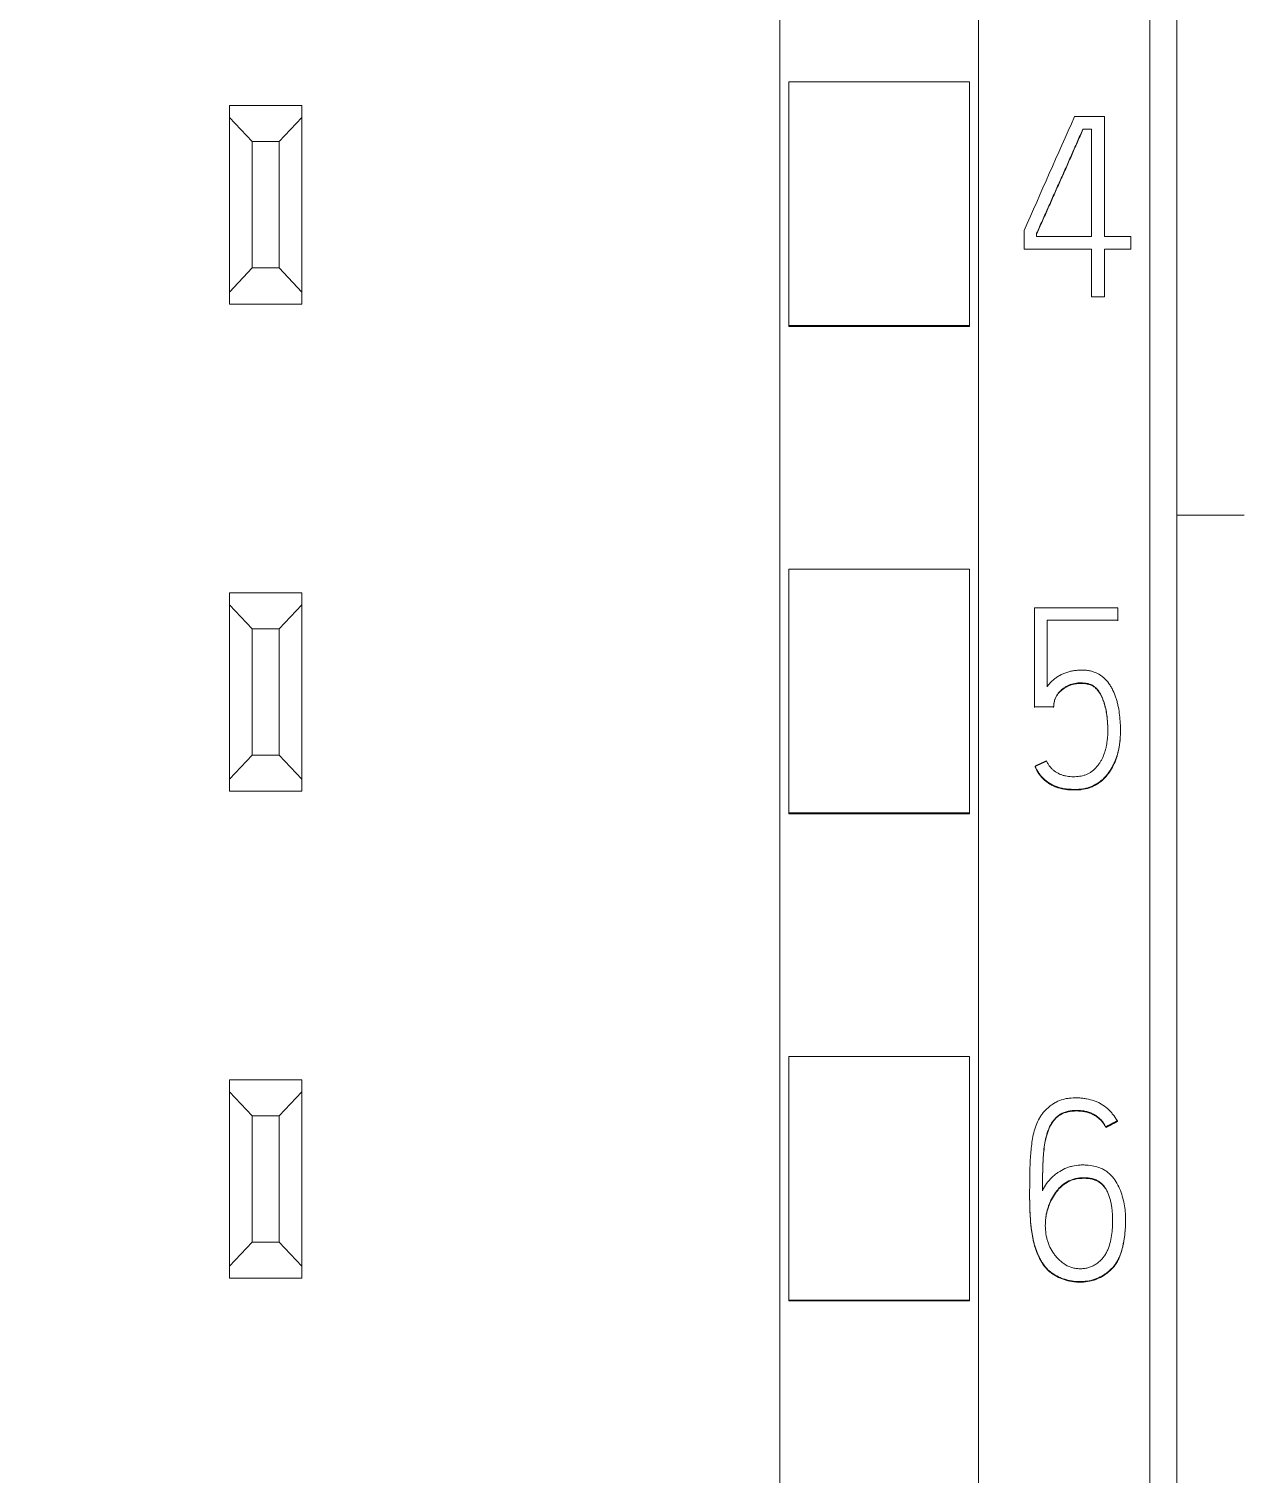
# Model space of a CAD drawing. Header units: millimetres. Extents: x 42151 to 59780, y 37376 to 44547.
# Drawn here: x 48017.9 to 48031.39, y 43211.28 to 43227.3 of the extents above; entities that cross this region are included whole.
import ezdxf

# ---------------------------------------------------------------- set-up
doc = ezdxf.new("R2010")
doc.units = ezdxf.units.MM
doc.set_wipeout_variables(frame=1)
doc.layers.add('000-PI-Oprema', color=30, linetype='Continuous', lineweight=5)
doc.layers.add('SI-ORMAR-Oprema', color=30, linetype='Continuous', lineweight=5)

# ---------------------------------------------------------------- blocks, each defined once
blk = doc.blocks.new('6ES7521-1BL00-0AB0')
blk.add_wipeout([(-17.4, 69.029), (17.4, 69.029), (17.4, -77.971), (-17.4, -77.971)]).dxf.layer = 'SI-ORMAR-Oprema'
blk.add_wipeout([(-17.4, 69.029), (17.4, 69.029), (17.4, -77.971), (-17.4, -77.971)]).dxf.layer = 'SI-ORMAR-Oprema'
at = {"layer": 'SI-ORMAR-Oprema'}
for p, q in [((17.4, 56.709), (17.4, -56.709)), ((13, -54.387), (13, 54.429)), ((15.2, -10.221), (15.2, -74.176)), ((17.1, -10.221), (17.1, -74.176)), ((13.1, -25.21), (13.1, -22.509)), ((13.1, -22.509), (15.1, -22.509)), ((15.1, -25.21), (15.1, -22.509)), ((6.9, -22.771), (7.7, -22.771)), ((6.9, -22.905), (6.9, -22.771)), ((6.9, -24.838), (6.9, -22.905)), ((7.15, -23.171), (6.9, -22.905)), ((7.7, -22.905), (7.45, -23.171)), ((7.7, -22.771), (7.7, -22.905)), ((7.7, -22.905), (7.7, -24.838)), ((16.266, -22.893), (16.596, -22.893)), ((16.596, -22.893), (16.596, -24.224)), ((16.454, -23.032), (16.357, -23.032)), ((16.454, -24.224), (16.454, -23.032)), ((7.15, -23.171), (7.15, -24.571)), ((7.45, -23.171), (7.15, -23.171)), ((7.45, -24.571), (7.45, -23.171)), ((15.705, -24.363), (15.705, -24.158)), ((15.844, -24.188), (15.844, -24.224)), ((15.844, -24.224), (16.454, -24.224)), ((16.596, -24.224), (16.89, -24.224)), ((16.89, -24.224), (16.89, -24.363)), ((16.454, -24.363), (15.705, -24.363)), ((16.454, -24.892), (16.454, -24.363)), ((16.596, -24.363), (16.596, -24.892)), ((16.89, -24.363), (16.596, -24.363)), ((6.9, -24.838), (7.15, -24.571)), ((7.15, -24.571), (7.45, -24.571)), ((7.45, -24.571), (7.7, -24.838)), ((6.9, -24.971), (6.9, -24.838)), ((7.7, -24.971), (6.9, -24.971)), ((7.7, -24.838), (7.7, -24.971)), ((16.596, -24.892), (16.454, -24.892)), ((13.1, -25.222), (13.1, -25.21)), ((13.1, -25.21), (15.1, -25.21)), ((13.1, -25.222), (15.1, -25.222)), ((15.1, -25.222), (15.1, -25.21)), ((13.1, -30.612), (13.1, -27.911)), ((13.1, -27.911), (15.1, -27.911)), ((15.1, -30.612), (15.1, -27.911)), ((6.9, -28.171), (7.7, -28.171)), ((6.9, -28.305), (6.9, -28.171)), ((7.7, -28.171), (7.7, -28.305)), ((6.9, -30.238), (6.9, -28.305)), ((7.15, -28.571), (6.9, -28.305)), ((7.7, -28.305), (7.45, -28.571)), ((7.7, -28.305), (7.7, -30.238)), ((15.822, -28.338), (15.822, -29.437)), ((16.745, -28.338), (15.822, -28.338)), ((16.745, -28.477), (16.745, -28.338)), ((15.96, -29.215), (15.96, -28.477)), ((15.96, -28.477), (16.745, -28.477)), ((16.745, -28.477), (16.745, -28.483)), ((7.15, -28.571), (7.15, -29.971)), ((7.45, -28.571), (7.15, -28.571)), ((7.45, -29.971), (7.45, -28.571)), ((15.822, -29.437), (15.822, -29.443)), ((15.822, -29.437), (16.033, -29.437)), ((16.033, -29.437), (16.033, -29.443)), ((16.773, -29.702), (16.773, -29.696)), ((6.9, -30.238), (7.15, -29.971)), ((7.15, -29.971), (7.45, -29.971)), ((7.45, -29.971), (7.7, -30.238)), ((15.827, -30.094), (15.827, -30.1)), ((6.9, -30.371), (6.9, -30.238)), ((7.7, -30.238), (7.7, -30.371)), ((7.7, -30.371), (6.9, -30.371)), ((13.1, -30.622), (13.1, -30.612)), ((13.1, -30.612), (15.1, -30.612)), ((13.1, -30.622), (15.1, -30.622)), ((15.1, -30.622), (15.1, -30.612)), ((13.1, -36.014), (13.1, -33.312)), ((13.1, -33.312), (15.1, -33.312)), ((15.1, -36.014), (15.1, -33.312)), ((6.9, -33.571), (7.7, -33.571)), ((6.9, -33.705), (6.9, -33.571)), ((7.7, -33.571), (7.7, -33.705)), ((6.9, -35.638), (6.9, -33.705)), ((7.15, -33.971), (6.9, -33.705)), ((7.7, -33.705), (7.45, -33.971)), ((7.7, -33.705), (7.7, -35.638)), ((7.45, -33.971), (7.15, -33.971)), ((7.15, -33.971), (7.15, -35.371)), ((7.45, -35.371), (7.45, -33.971)), ((16.611, -34.093), (16.611, -34.099)), ((16.739, -34.026), (16.739, -34.032)), ((15.767, -34.833), (15.767, -34.839)), ((16.83, -35.133), (16.83, -35.126)), ((6.9, -35.638), (7.15, -35.371)), ((7.15, -35.371), (7.45, -35.371)), ((7.45, -35.371), (7.7, -35.638)), ((6.9, -35.771), (6.9, -35.638)), ((7.7, -35.638), (7.7, -35.771)), ((7.7, -35.771), (6.9, -35.771)), ((13.1, -36.022), (13.1, -36.014)), ((13.1, -36.014), (15.1, -36.014)), ((13.1, -36.022), (15.1, -36.022)), ((15.1, -36.022), (15.1, -36.014))]:
    blk.add_line(p, q, dxfattribs=at)
blk.add_ellipse((25.927, -62.828), major_axis=(441.664, 998.306), ratio=0.022905, start_param=1.540918, end_param=1.542185, dxfattribs=at)
for points, knots in [([(16.357, -23.032), (16.347, -23.056), (16.336, -23.08), (16.315, -23.129), (16.304, -23.153), (16.272, -23.225), (16.251, -23.273), (16.209, -23.37), (16.188, -23.418), (16.145, -23.514), (16.123, -23.563), (16.08, -23.659), (16.059, -23.707), (16.016, -23.803), (15.995, -23.851), (15.952, -23.948), (15.931, -23.996), (15.898, -24.068), (15.887, -24.092), (15.871, -24.128), (15.866, -24.14), (15.855, -24.164), (15.85, -24.176), (15.844, -24.188)], [0, 0, 0, 0, 0.0625, 0.0625, 0.125, 0.125, 0.25, 0.25, 0.375, 0.375, 0.5, 0.5, 0.625, 0.625, 0.75, 0.75, 0.875, 0.875, 0.9375, 0.9375, 0.96875, 0.96875, 1, 1, 1, 1]), ([(15.844, -24.194), (15.85, -24.182), (15.855, -24.17), (15.866, -24.146), (15.871, -24.134), (15.887, -24.098), (15.898, -24.074), (15.931, -24.002), (15.952, -23.954), (15.995, -23.858), (16.016, -23.809), (16.059, -23.713), (16.08, -23.665), (16.123, -23.569), (16.145, -23.521), (16.188, -23.424), (16.209, -23.376), (16.251, -23.279), (16.272, -23.231), (16.304, -23.159), (16.315, -23.135), (16.336, -23.086), (16.347, -23.062), (16.357, -23.038)], [0, 0, 0, 0, 0.03125, 0.03125, 0.0625, 0.0625, 0.125, 0.125, 0.25, 0.25, 0.375, 0.375, 0.5, 0.5, 0.625, 0.625, 0.75, 0.75, 0.875, 0.875, 0.9375, 0.9375, 1, 1, 1, 1]), ([(15.827, -30.094), (15.84, -30.12), (15.853, -30.146), (15.877, -30.182), (15.886, -30.194), (15.905, -30.216), (15.915, -30.226), (15.936, -30.246), (15.948, -30.255), (15.971, -30.272), (15.983, -30.28), (16.008, -30.295), (16.02, -30.302), (16.047, -30.315), (16.061, -30.32), (16.088, -30.329), (16.102, -30.333), (16.131, -30.34), (16.145, -30.343), (16.174, -30.347), (16.189, -30.348), (16.211, -30.349), (16.218, -30.35), (16.233, -30.351), (16.24, -30.351), (16.262, -30.352), (16.276, -30.352), (16.306, -30.351), (16.32, -30.35), (16.349, -30.347), (16.364, -30.344), (16.393, -30.338), (16.407, -30.334), (16.449, -30.321), (16.476, -30.309), (16.514, -30.287), (16.527, -30.279), (16.55, -30.262), (16.562, -30.253), (16.584, -30.234), (16.594, -30.223), (16.614, -30.202), (16.624, -30.19), (16.651, -30.155), (16.667, -30.131), (16.688, -30.092), (16.694, -30.079), (16.707, -30.053), (16.713, -30.039), (16.729, -29.998), (16.738, -29.97), (16.752, -29.914), (16.758, -29.885), (16.765, -29.842), (16.767, -29.828), (16.769, -29.799), (16.771, -29.784), (16.773, -29.74), (16.773, -29.711), (16.773, -29.652), (16.771, -29.594), (16.765, -29.536), (16.757, -29.478), (16.753, -29.449), (16.743, -29.406), (16.74, -29.392), (16.732, -29.363), (16.728, -29.349), (16.714, -29.307), (16.703, -29.28), (16.684, -29.24), (16.677, -29.227), (16.662, -29.202), (16.654, -29.19), (16.628, -29.154), (16.609, -29.132), (16.565, -29.093), (16.54, -29.077), (16.5, -29.057), (16.487, -29.051), (16.458, -29.042), (16.444, -29.039), (16.415, -29.033), (16.401, -29.031), (16.371, -29.029), (16.356, -29.029), (16.327, -29.029), (16.312, -29.03), (16.283, -29.032), (16.269, -29.034), (16.24, -29.038), (16.225, -29.041), (16.197, -29.049), (16.182, -29.053), (16.154, -29.062), (16.141, -29.068), (16.114, -29.08), (16.101, -29.087), (16.076, -29.103), (16.064, -29.111), (16.04, -29.129), (16.029, -29.138), (16.008, -29.158), (15.997, -29.169), (15.978, -29.191), (15.969, -29.202), (15.96, -29.215)], [0, 0, 0, 0, 0.03125, 0.03125, 0.046875, 0.046875, 0.0625, 0.0625, 0.078125, 0.078125, 0.09375, 0.09375, 0.109375, 0.109375, 0.125, 0.125, 0.140625, 0.140625, 0.15625, 0.15625, 0.171875, 0.171875, 0.179687, 0.179687, 0.1875, 0.1875, 0.203125, 0.203125, 0.21875, 0.21875, 0.234375, 0.234375, 0.25, 0.25, 0.28125, 0.28125, 0.296875, 0.296875, 0.3125, 0.3125, 0.328125, 0.328125, 0.34375, 0.34375, 0.375, 0.375, 0.390625, 0.390625, 0.40625, 0.40625, 0.4375, 0.4375, 0.46875, 0.46875, 0.484375, 0.484375, 0.5, 0.5, 0.53125, 0.53125, 0.5625, 0.59375, 0.59375, 0.625, 0.625, 0.640625, 0.640625, 0.65625, 0.65625, 0.6875, 0.6875, 0.703125, 0.703125, 0.71875, 0.71875, 0.75, 0.75, 0.78125, 0.78125, 0.796875, 0.796875, 0.8125, 0.8125, 0.828125, 0.828125, 0.84375, 0.84375, 0.859375, 0.859375, 0.875, 0.875, 0.890625, 0.890625, 0.90625, 0.90625, 0.921875, 0.921875, 0.9375, 0.9375, 0.953125, 0.953125, 0.96875, 0.96875, 0.984375, 0.984375, 1, 1, 1, 1]), ([(16.033, -29.437), (16.033, -29.413), (16.036, -29.39), (16.045, -29.357), (16.049, -29.346), (16.058, -29.325), (16.064, -29.315), (16.076, -29.295), (16.083, -29.286), (16.098, -29.268), (16.106, -29.26), (16.123, -29.244), (16.132, -29.237), (16.151, -29.223), (16.16, -29.217), (16.18, -29.206), (16.191, -29.2), (16.212, -29.191), (16.223, -29.188), (16.256, -29.178), (16.279, -29.173), (16.313, -29.171), (16.325, -29.17), (16.348, -29.17), (16.36, -29.171), (16.383, -29.173), (16.394, -29.175), (16.411, -29.178), (16.417, -29.18), (16.428, -29.183), (16.433, -29.185), (16.45, -29.191), (16.46, -29.196), (16.48, -29.208), (16.489, -29.215), (16.506, -29.23), (16.514, -29.239), (16.529, -29.257), (16.536, -29.266), (16.554, -29.296), (16.565, -29.316), (16.582, -29.359), (16.59, -29.381), (16.61, -29.447), (16.619, -29.492), (16.627, -29.56), (16.629, -29.583), (16.632, -29.629), (16.633, -29.652), (16.634, -29.721), (16.632, -29.767), (16.624, -29.835), (16.62, -29.858), (16.613, -29.892), (16.61, -29.903), (16.604, -29.925), (16.6, -29.936), (16.589, -29.969), (16.58, -29.991), (16.565, -30.022), (16.559, -30.032), (16.547, -30.052), (16.541, -30.062), (16.521, -30.09), (16.506, -30.107), (16.481, -30.132), (16.473, -30.139), (16.454, -30.154), (16.445, -30.161), (16.425, -30.173), (16.415, -30.178), (16.394, -30.188), (16.383, -30.192), (16.349, -30.202), (16.327, -30.206), (16.292, -30.209), (16.28, -30.21), (16.257, -30.211), (16.245, -30.211), (16.211, -30.21), (16.188, -30.207), (16.154, -30.2), (16.143, -30.197), (16.121, -30.19), (16.11, -30.186), (16.078, -30.171), (16.058, -30.159), (16.03, -30.138), (16.021, -30.13), (16.005, -30.114), (15.99, -30.096), (15.977, -30.077), (15.965, -30.057), (15.96, -30.046), (15.955, -30.036)], [0, 0, 0, 0, 0.03125, 0.03125, 0.046875, 0.046875, 0.0625, 0.0625, 0.078125, 0.078125, 0.09375, 0.09375, 0.109375, 0.109375, 0.125, 0.125, 0.140625, 0.140625, 0.15625, 0.15625, 0.1875, 0.1875, 0.203125, 0.203125, 0.21875, 0.21875, 0.234375, 0.234375, 0.242187, 0.242187, 0.25, 0.25, 0.265625, 0.265625, 0.28125, 0.28125, 0.296875, 0.296875, 0.3125, 0.3125, 0.34375, 0.34375, 0.375, 0.375, 0.4375, 0.4375, 0.46875, 0.46875, 0.5, 0.5, 0.5625, 0.5625, 0.59375, 0.59375, 0.609375, 0.609375, 0.625, 0.625, 0.65625, 0.65625, 0.671875, 0.671875, 0.6875, 0.6875, 0.71875, 0.71875, 0.734375, 0.734375, 0.75, 0.75, 0.765625, 0.765625, 0.78125, 0.78125, 0.8125, 0.8125, 0.828125, 0.828125, 0.84375, 0.84375, 0.875, 0.875, 0.890625, 0.890625, 0.90625, 0.90625, 0.9375, 0.9375, 0.953125, 0.953125, 0.96875, 0.984375, 0.984375, 1, 1, 1, 1]), ([(16.634, -29.7), (16.634, -29.694), (16.634, -29.688), (16.633, -29.659), (16.632, -29.637), (16.629, -29.591), (16.627, -29.568), (16.622, -29.523), (16.618, -29.5), (16.609, -29.454), (16.603, -29.432), (16.593, -29.399), (16.59, -29.388), (16.582, -29.366), (16.578, -29.355), (16.565, -29.323), (16.555, -29.302), (16.536, -29.273), (16.529, -29.264), (16.515, -29.245), (16.507, -29.237), (16.49, -29.221), (16.481, -29.214), (16.461, -29.202), (16.45, -29.197), (16.428, -29.189), (16.417, -29.186), (16.394, -29.181), (16.383, -29.179), (16.36, -29.177), (16.349, -29.176), (16.326, -29.176), (16.314, -29.177), (16.291, -29.179), (16.279, -29.18), (16.257, -29.184), (16.234, -29.19), (16.213, -29.197), (16.191, -29.206), (16.181, -29.211), (16.151, -29.229), (16.132, -29.242), (16.106, -29.265), (16.098, -29.274), (16.083, -29.291), (16.076, -29.301), (16.064, -29.32), (16.059, -29.33), (16.049, -29.352), (16.045, -29.363), (16.039, -29.385), (16.037, -29.396), (16.034, -29.419), (16.033, -29.431), (16.033, -29.443)], [0, 0, 0, 0, 0.015899, 0.015899, 0.077406, 0.077406, 0.138912, 0.138912, 0.200418, 0.200418, 0.261925, 0.261925, 0.292678, 0.292678, 0.323431, 0.323431, 0.384937, 0.384937, 0.41569, 0.41569, 0.446443, 0.446443, 0.477197, 0.477197, 0.50795, 0.50795, 0.538703, 0.538703, 0.569456, 0.569456, 0.600209, 0.600209, 0.630962, 0.630962, 0.661715, 0.661715, 0.692469, 0.723222, 0.723222, 0.753975, 0.753975, 0.815481, 0.815481, 0.846234, 0.846234, 0.876987, 0.876987, 0.907741, 0.907741, 0.938494, 0.938494, 0.969247, 0.969247, 1, 1, 1, 1]), ([(16.773, -29.702), (16.773, -29.723), (16.773, -29.745), (16.77, -29.795), (16.768, -29.824), (16.762, -29.867), (16.76, -29.882), (16.754, -29.911), (16.751, -29.925), (16.74, -29.968), (16.732, -29.996), (16.711, -30.051), (16.699, -30.078), (16.671, -30.13), (16.656, -30.155), (16.629, -30.19), (16.62, -30.201), (16.601, -30.223), (16.59, -30.234), (16.558, -30.264), (16.534, -30.281), (16.496, -30.304), (16.483, -30.31), (16.457, -30.323), (16.443, -30.329), (16.401, -30.343), (16.373, -30.35), (16.329, -30.356), (16.314, -30.357), (16.285, -30.358), (16.27, -30.358), (16.241, -30.357), (16.226, -30.356), (16.197, -30.355), (16.182, -30.354), (16.153, -30.35), (16.138, -30.348), (16.109, -30.341), (16.095, -30.337), (16.067, -30.328), (16.053, -30.323), (16.026, -30.311), (16.013, -30.305), (15.988, -30.29), (15.975, -30.281), (15.951, -30.264), (15.94, -30.255), (15.918, -30.235), (15.908, -30.225), (15.888, -30.203), (15.879, -30.191), (15.854, -30.154), (15.84, -30.127), (15.827, -30.1)], [0, 0, 0, 0, 0.044434, 0.044434, 0.104157, 0.104157, 0.134018, 0.134018, 0.16388, 0.16388, 0.223602, 0.223602, 0.283325, 0.283325, 0.343048, 0.343048, 0.37291, 0.37291, 0.402771, 0.402771, 0.462494, 0.462494, 0.492355, 0.492355, 0.522217, 0.522217, 0.58194, 0.58194, 0.611801, 0.611801, 0.641663, 0.641663, 0.671524, 0.671524, 0.701386, 0.701386, 0.731247, 0.731247, 0.761108, 0.761108, 0.79097, 0.79097, 0.820831, 0.820831, 0.850693, 0.850693, 0.880554, 0.880554, 0.910416, 0.910416, 0.940277, 0.940277, 1, 1, 1, 1]), ([(16.739, -34.026), (16.724, -34.001), (16.708, -33.977), (16.681, -33.943), (16.672, -33.932), (16.652, -33.91), (16.642, -33.9), (16.61, -33.871), (16.586, -33.854), (16.549, -33.832), (16.536, -33.825), (16.51, -33.813), (16.496, -33.808), (16.455, -33.794), (16.427, -33.787), (16.385, -33.779), (16.371, -33.777), (16.342, -33.773), (16.327, -33.772), (16.284, -33.77), (16.255, -33.77), (16.212, -33.774), (16.198, -33.775), (16.169, -33.78), (16.155, -33.783), (16.113, -33.795), (16.086, -33.805), (16.047, -33.825), (16.035, -33.832), (16.01, -33.848), (15.999, -33.857), (15.965, -33.884), (15.944, -33.904), (15.915, -33.937), (15.906, -33.948), (15.89, -33.972), (15.882, -33.984), (15.86, -34.022), (15.848, -34.048), (15.828, -34.102), (15.82, -34.13), (15.806, -34.186), (15.8, -34.214), (15.791, -34.27), (15.788, -34.299), (15.779, -34.384), (15.775, -34.442), (15.77, -34.557), (15.769, -34.614), (15.767, -34.787), (15.766, -34.902), (15.771, -35.046), (15.773, -35.074), (15.777, -35.132), (15.779, -35.16), (15.788, -35.246), (15.797, -35.302), (15.814, -35.373), (15.818, -35.387), (15.826, -35.415), (15.83, -35.429), (15.844, -35.47), (15.854, -35.497), (15.873, -35.536), (15.879, -35.549), (15.893, -35.575), (15.901, -35.587), (15.925, -35.624), (15.942, -35.646), (15.973, -35.678), (15.983, -35.688), (16.006, -35.706), (16.018, -35.715), (16.054, -35.739), (16.08, -35.752), (16.12, -35.769), (16.134, -35.774), (16.161, -35.783), (16.175, -35.787), (16.217, -35.798), (16.246, -35.803), (16.289, -35.807), (16.304, -35.807), (16.333, -35.808), (16.347, -35.807), (16.391, -35.804), (16.419, -35.8), (16.461, -35.79), (16.475, -35.786), (16.503, -35.776), (16.516, -35.771), (16.556, -35.753), (16.581, -35.739), (16.617, -35.714), (16.629, -35.705), (16.651, -35.687), (16.662, -35.677), (16.693, -35.646), (16.711, -35.624), (16.734, -35.587), (16.741, -35.574), (16.755, -35.548), (16.761, -35.535), (16.777, -35.495), (16.786, -35.467), (16.797, -35.425), (16.8, -35.411), (16.806, -35.383), (16.809, -35.368), (16.816, -35.325), (16.82, -35.297), (16.829, -35.211), (16.832, -35.153), (16.829, -35.067), (16.827, -35.038), (16.821, -34.981), (16.816, -34.952), (16.804, -34.895), (16.796, -34.866), (16.778, -34.811), (16.768, -34.783), (16.743, -34.73), (16.728, -34.705), (16.695, -34.657), (16.677, -34.635), (16.644, -34.605), (16.633, -34.595), (16.609, -34.578), (16.597, -34.571), (16.571, -34.557), (16.557, -34.551), (16.53, -34.541), (16.516, -34.536), (16.473, -34.525), (16.445, -34.52), (16.401, -34.515), (16.386, -34.515), (16.357, -34.514), (16.342, -34.514), (16.298, -34.517), (16.269, -34.521), (16.226, -34.531), (16.212, -34.535), (16.184, -34.544), (16.171, -34.549), (16.131, -34.567), (16.106, -34.582), (16.069, -34.606), (16.058, -34.615), (16.035, -34.634), (16.024, -34.643), (15.992, -34.674), (15.973, -34.696), (15.938, -34.743), (15.923, -34.768), (15.909, -34.795)], [0, 0, 0, 0, 0.015625, 0.015625, 0.023438, 0.023438, 0.03125, 0.03125, 0.046875, 0.046875, 0.054688, 0.054688, 0.0625, 0.0625, 0.078125, 0.078125, 0.085938, 0.085938, 0.09375, 0.09375, 0.109375, 0.109375, 0.117188, 0.117188, 0.125, 0.125, 0.140625, 0.140625, 0.148438, 0.148438, 0.15625, 0.15625, 0.171875, 0.171875, 0.179688, 0.179688, 0.1875, 0.1875, 0.203125, 0.203125, 0.21875, 0.21875, 0.234375, 0.234375, 0.25, 0.25, 0.28125, 0.28125, 0.3125, 0.3125, 0.375, 0.375, 0.390625, 0.390625, 0.40625, 0.40625, 0.4375, 0.4375, 0.445313, 0.445313, 0.453125, 0.453125, 0.46875, 0.46875, 0.476563, 0.476563, 0.484375, 0.484375, 0.5, 0.5, 0.507813, 0.507813, 0.515625, 0.515625, 0.53125, 0.53125, 0.539063, 0.539063, 0.546875, 0.546875, 0.5625, 0.5625, 0.570313, 0.570313, 0.578125, 0.578125, 0.59375, 0.59375, 0.601563, 0.601563, 0.609375, 0.609375, 0.625, 0.625, 0.632813, 0.632813, 0.640625, 0.640625, 0.65625, 0.65625, 0.664063, 0.664063, 0.671875, 0.671875, 0.6875, 0.6875, 0.695313, 0.695313, 0.703125, 0.703125, 0.71875, 0.71875, 0.75, 0.75, 0.765625, 0.765625, 0.78125, 0.78125, 0.796875, 0.796875, 0.8125, 0.8125, 0.828125, 0.828125, 0.84375, 0.84375, 0.851563, 0.851563, 0.859375, 0.859375, 0.867188, 0.867188, 0.875, 0.875, 0.890625, 0.890625, 0.898438, 0.898438, 0.90625, 0.90625, 0.921875, 0.921875, 0.929688, 0.929688, 0.9375, 0.9375, 0.953125, 0.953125, 0.960938, 0.960938, 0.96875, 0.96875, 0.984375, 0.984375, 1, 1, 1, 1]), ([(15.909, -34.795), (15.909, -34.733), (15.91, -34.672), (15.912, -34.581), (15.913, -34.55), (15.915, -34.489), (15.916, -34.459), (15.92, -34.398), (15.923, -34.368), (15.929, -34.307), (15.934, -34.277), (15.943, -34.232), (15.946, -34.217), (15.954, -34.187), (15.958, -34.172), (15.972, -34.128), (15.983, -34.099), (16.002, -34.065), (16.006, -34.058), (16.014, -34.045), (16.018, -34.038), (16.032, -34.02), (16.042, -34.008), (16.058, -33.991), (16.063, -33.985), (16.075, -33.975), (16.081, -33.97), (16.1, -33.956), (16.113, -33.949), (16.134, -33.938), (16.141, -33.935), (16.156, -33.93), (16.163, -33.927), (16.186, -33.921), (16.201, -33.918), (16.231, -33.913), (16.247, -33.911), (16.277, -33.909), (16.293, -33.909), (16.324, -33.91), (16.34, -33.912), (16.37, -33.916), (16.393, -33.92), (16.415, -33.927), (16.43, -33.932), (16.437, -33.935), (16.459, -33.944), (16.472, -33.95), (16.499, -33.966), (16.512, -33.975), (16.53, -33.989), (16.536, -33.994), (16.548, -34.005), (16.553, -34.01), (16.569, -34.027), (16.579, -34.039), (16.596, -34.065), (16.604, -34.079), (16.611, -34.093)], [0, 0, 0, 0, 0.125, 0.125, 0.1875, 0.1875, 0.25, 0.25, 0.3125, 0.3125, 0.375, 0.375, 0.40625, 0.40625, 0.4375, 0.4375, 0.5, 0.5, 0.515625, 0.515625, 0.53125, 0.53125, 0.5625, 0.5625, 0.578125, 0.578125, 0.59375, 0.59375, 0.625, 0.625, 0.640625, 0.640625, 0.65625, 0.65625, 0.6875, 0.6875, 0.71875, 0.71875, 0.75, 0.75, 0.78125, 0.78125, 0.8125, 0.828125, 0.828125, 0.84375, 0.84375, 0.875, 0.875, 0.90625, 0.90625, 0.921875, 0.921875, 0.9375, 0.9375, 0.96875, 0.96875, 1, 1, 1, 1]), ([(16.611, -34.099), (16.597, -34.071), (16.58, -34.046), (16.554, -34.017), (16.549, -34.012), (16.537, -34.001), (16.531, -33.996), (16.513, -33.982), (16.488, -33.964), (16.46, -33.95), (16.431, -33.938), (16.417, -33.933), (16.387, -33.925), (16.372, -33.922), (16.341, -33.918), (16.325, -33.917), (16.279, -33.915), (16.248, -33.916), (16.203, -33.924), (16.188, -33.927), (16.158, -33.935), (16.143, -33.94), (16.122, -33.95), (16.115, -33.954), (16.102, -33.962), (16.095, -33.966), (16.076, -33.98), (16.059, -33.995), (16.043, -34.012), (16.033, -34.024), (16.029, -34.03), (16.015, -34.049), (16.007, -34.062), (15.992, -34.089), (15.985, -34.103), (15.973, -34.132), (15.968, -34.146), (15.954, -34.19), (15.947, -34.22), (15.934, -34.28), (15.93, -34.31), (15.923, -34.371), (15.92, -34.402), (15.917, -34.463), (15.915, -34.494), (15.913, -34.555), (15.912, -34.586), (15.91, -34.678), (15.909, -34.739), (15.909, -34.801)], [0, 0, 0, 0, 0.0625, 0.0625, 0.078125, 0.078125, 0.09375, 0.09375, 0.125, 0.15625, 0.15625, 0.1875, 0.1875, 0.21875, 0.21875, 0.25, 0.25, 0.3125, 0.3125, 0.34375, 0.34375, 0.375, 0.375, 0.390625, 0.390625, 0.40625, 0.40625, 0.4375, 0.453125, 0.453125, 0.46875, 0.46875, 0.5, 0.5, 0.53125, 0.53125, 0.5625, 0.5625, 0.625, 0.625, 0.6875, 0.6875, 0.75, 0.75, 0.8125, 0.8125, 0.875, 0.875, 1, 1, 1, 1]), ([(16.182, -34.701), (16.208, -34.686), (16.235, -34.675), (16.278, -34.665), (16.292, -34.662), (16.322, -34.658), (16.351, -34.655), (16.38, -34.656), (16.41, -34.657), (16.425, -34.659), (16.454, -34.664), (16.468, -34.668), (16.496, -34.677), (16.51, -34.683), (16.535, -34.697), (16.547, -34.706), (16.569, -34.725), (16.58, -34.736), (16.598, -34.759), (16.606, -34.771), (16.621, -34.796), (16.628, -34.809), (16.646, -34.849), (16.655, -34.877), (16.666, -34.92), (16.669, -34.934), (16.674, -34.963), (16.677, -34.977), (16.682, -35.021), (16.684, -35.05), (16.686, -35.108), (16.686, -35.137), (16.684, -35.224), (16.679, -35.282), (16.662, -35.369), (16.654, -35.398), (16.639, -35.439), (16.634, -35.453), (16.621, -35.48), (16.614, -35.493), (16.591, -35.53), (16.573, -35.553), (16.546, -35.578), (16.541, -35.583), (16.53, -35.593), (16.524, -35.598), (16.507, -35.611), (16.494, -35.619), (16.469, -35.633), (16.456, -35.639), (16.428, -35.649), (16.4, -35.658), (16.371, -35.662), (16.341, -35.665), (16.326, -35.665), (16.297, -35.664), (16.282, -35.662), (16.254, -35.657), (16.239, -35.653), (16.197, -35.639), (16.171, -35.625), (16.134, -35.6), (16.123, -35.591), (16.1, -35.572), (16.079, -35.552), (16.06, -35.53), (16.041, -35.507), (16.033, -35.495), (16.008, -35.458), (15.995, -35.432), (15.978, -35.392), (15.973, -35.378), (15.964, -35.35), (15.96, -35.336), (15.95, -35.293), (15.945, -35.264), (15.942, -35.22), (15.941, -35.206), (15.941, -35.177), (15.941, -35.162), (15.943, -35.118), (15.947, -35.089), (15.957, -35.031), (15.965, -35.003), (15.979, -34.961), (15.984, -34.948), (15.996, -34.921), (16.002, -34.907), (16.022, -34.869), (16.037, -34.844), (16.063, -34.808), (16.072, -34.797), (16.091, -34.775), (16.101, -34.764), (16.133, -34.733), (16.156, -34.715), (16.182, -34.701)], [0, 0, 0, 0, 0.03125, 0.03125, 0.046875, 0.046875, 0.0625, 0.078125, 0.078125, 0.09375, 0.09375, 0.109375, 0.109375, 0.125, 0.125, 0.140625, 0.140625, 0.15625, 0.15625, 0.171875, 0.171875, 0.1875, 0.1875, 0.21875, 0.21875, 0.234375, 0.234375, 0.25, 0.25, 0.28125, 0.28125, 0.3125, 0.3125, 0.375, 0.375, 0.40625, 0.40625, 0.421875, 0.421875, 0.4375, 0.4375, 0.46875, 0.46875, 0.476563, 0.476563, 0.484375, 0.484375, 0.5, 0.5, 0.515625, 0.515625, 0.53125, 0.546875, 0.546875, 0.5625, 0.5625, 0.578125, 0.578125, 0.59375, 0.59375, 0.625, 0.625, 0.640625, 0.640625, 0.65625, 0.671875, 0.671875, 0.6875, 0.6875, 0.71875, 0.71875, 0.734375, 0.734375, 0.75, 0.75, 0.78125, 0.78125, 0.796875, 0.796875, 0.8125, 0.8125, 0.84375, 0.84375, 0.875, 0.875, 0.890625, 0.890625, 0.90625, 0.90625, 0.9375, 0.9375, 0.953125, 0.953125, 0.96875, 0.96875, 1, 1, 1, 1]), ([(16.182, -34.707), (16.156, -34.721), (16.133, -34.739), (16.101, -34.77), (16.091, -34.78), (16.072, -34.803), (16.063, -34.814), (16.037, -34.85), (16.022, -34.875), (16.002, -34.914), (15.996, -34.927), (15.984, -34.954), (15.979, -34.968), (15.965, -35.01), (15.957, -35.038), (15.949, -35.081), (15.947, -35.095), (15.944, -35.124), (15.942, -35.139), (15.941, -35.164), (15.941, -35.175), (15.941, -35.186)], [0, 0, 0, 0, 0.157109, 0.157109, 0.235664, 0.235664, 0.314218, 0.314218, 0.471328, 0.471328, 0.549882, 0.549882, 0.628437, 0.628437, 0.785546, 0.785546, 0.864101, 0.864101, 0.942655, 0.942655, 1, 1, 1, 1]), ([(16.603, -34.772), (16.598, -34.765), (16.593, -34.758), (16.579, -34.741), (16.568, -34.73), (16.552, -34.716), (16.546, -34.711), (16.534, -34.703), (16.528, -34.699), (16.508, -34.688), (16.495, -34.683), (16.467, -34.674), (16.453, -34.67), (16.424, -34.665), (16.409, -34.664), (16.38, -34.662), (16.365, -34.662), (16.321, -34.664), (16.292, -34.667), (16.25, -34.678), (16.235, -34.682), (16.215, -34.69), (16.208, -34.693), (16.195, -34.7), (16.188, -34.703), (16.182, -34.707)], [0, 0, 0, 0, 0.053658, 0.053658, 0.148292, 0.148292, 0.195609, 0.195609, 0.242926, 0.242926, 0.33756, 0.33756, 0.432195, 0.432195, 0.526829, 0.526829, 0.621463, 0.621463, 0.810732, 0.810732, 0.905366, 0.905366, 0.952683, 0.952683, 1, 1, 1, 1]), ([(16.83, -35.132), (16.83, -35.179), (16.828, -35.225), (16.82, -35.299), (16.816, -35.328), (16.809, -35.371), (16.807, -35.385), (16.801, -35.414), (16.798, -35.428), (16.787, -35.47), (16.778, -35.498), (16.762, -35.538), (16.756, -35.552), (16.743, -35.578), (16.736, -35.591), (16.712, -35.628), (16.694, -35.65), (16.664, -35.681), (16.654, -35.691), (16.631, -35.709), (16.62, -35.718), (16.584, -35.743), (16.558, -35.758), (16.519, -35.776), (16.505, -35.781), (16.478, -35.791), (16.464, -35.795), (16.422, -35.806), (16.393, -35.81), (16.349, -35.813), (16.335, -35.814), (16.306, -35.814), (16.291, -35.813), (16.248, -35.809), (16.219, -35.804), (16.177, -35.794), (16.163, -35.79), (16.135, -35.781), (16.121, -35.776), (16.082, -35.759), (16.056, -35.746), (16.026, -35.726), (16.02, -35.722), (16.008, -35.714), (16.002, -35.709), (15.985, -35.695), (15.974, -35.686), (15.944, -35.655), (15.926, -35.632), (15.902, -35.596), (15.895, -35.583), (15.88, -35.558), (15.874, -35.545), (15.855, -35.505), (15.845, -35.479), (15.826, -35.424), (15.818, -35.396), (15.805, -35.34), (15.799, -35.311), (15.789, -35.254), (15.782, -35.197), (15.777, -35.14), (15.773, -35.082), (15.772, -35.053), (15.768, -34.963), (15.767, -34.901), (15.767, -34.839)], [0, 0, 0, 0, 0.061997, 0.061997, 0.100843, 0.100843, 0.120266, 0.120266, 0.139688, 0.139688, 0.178534, 0.178534, 0.197957, 0.197957, 0.217379, 0.217379, 0.256225, 0.256225, 0.275648, 0.275648, 0.295071, 0.295071, 0.333916, 0.333916, 0.353339, 0.353339, 0.372762, 0.372762, 0.411607, 0.411607, 0.43103, 0.43103, 0.450453, 0.450453, 0.489298, 0.489298, 0.508721, 0.508721, 0.528144, 0.528144, 0.566989, 0.566989, 0.5767, 0.5767, 0.586412, 0.586412, 0.605835, 0.605835, 0.64468, 0.64468, 0.664103, 0.664103, 0.683526, 0.683526, 0.722371, 0.722371, 0.761217, 0.761217, 0.800062, 0.800062, 0.838908, 0.877753, 0.877753, 0.916599, 0.916599, 1, 1, 1, 1])]:
    blk.add_open_spline(points, degree=3, knots=knots, dxfattribs=at)
for points, weights in [([(15.955, -30.036), (15.891, -30.065), (15.827, -30.094)], [0.50000004484, 0.49999995516, 0.50000004484]), ([(16.611, -34.093), (16.675, -34.059), (16.739, -34.026)], [0.500000005829, 0.499999994171, 0.500000005829]), ([(16.739, -34.032), (16.675, -34.066), (16.611, -34.099)], [0.49999999703, 0.50000000297, 0.49999999703])]:
    blk.add_rational_spline(points, weights, degree=2, dxfattribs=at)
blk = doc.blocks.new('6ES7522-1BL01-0AB0')
at = {"layer": 'SI-ORMAR-Oprema', "linetype": 'Continuous'}
for p, q in [((-29.725, -3.719), (-29.725, -41.071)), ((-18.125, -7.528), (-18.125, -41.098)), ((-26.525, -7.846), (-26.525, -37.796)), ((-22.175, -37.796), (-22.175, -7.846)), ((-25.6, -23.159), (-25.6, -22.184)), ((-25.6, -22.184), (-24.9, -22.184)), ((-24.9, -22.184), (-24.9, -23.159)), ((-23.8, -22.184), (-23.1, -22.184)), ((-23.8, -23.159), (-23.8, -22.184)), ((-23.1, -22.184), (-23.1, -23.159)), ((-24.9, -23.159), (-25.6, -23.159)), ((-23.1, -23.159), (-23.8, -23.159)), ((-25.6, -23.684), (-24.9, -23.684)), ((-25.6, -24.659), (-25.6, -23.684)), ((-24.9, -23.684), (-24.9, -24.659)), ((-23.8, -23.684), (-23.1, -23.684)), ((-23.8, -24.659), (-23.8, -23.684)), ((-23.1, -23.684), (-23.1, -24.659)), ((-24.9, -24.659), (-25.6, -24.659)), ((-23.1, -24.659), (-23.8, -24.659)), ((-25.6, -26.159), (-25.6, -25.184)), ((-25.6, -25.184), (-24.9, -25.184)), ((-24.9, -25.184), (-24.9, -26.159)), ((-23.8, -26.159), (-23.8, -25.184)), ((-23.8, -25.184), (-23.1, -25.184)), ((-23.1, -25.184), (-23.1, -26.159)), ((-24.9, -26.159), (-25.6, -26.159)), ((-23.1, -26.159), (-23.8, -26.159)), ((-25.6, -27.659), (-25.6, -26.684)), ((-25.6, -26.684), (-24.9, -26.684)), ((-24.9, -26.684), (-24.9, -27.659)), ((-23.8, -27.659), (-23.8, -26.684)), ((-23.8, -26.684), (-23.1, -26.684)), ((-23.1, -26.684), (-23.1, -27.659)), ((-24.9, -27.659), (-25.6, -27.659)), ((-23.1, -27.659), (-23.8, -27.659)), ((-25.6, -29.159), (-25.6, -28.184)), ((-25.6, -28.184), (-24.9, -28.184)), ((-24.9, -28.184), (-24.9, -29.159)), ((-23.8, -28.184), (-23.1, -28.184)), ((-23.8, -29.159), (-23.8, -28.184)), ((-23.1, -28.184), (-23.1, -29.159)), ((-24.9, -29.159), (-25.6, -29.159)), ((-23.1, -29.159), (-23.8, -29.159)), ((-25.6, -29.684), (-24.9, -29.684)), ((-25.6, -30.659), (-25.6, -29.684)), ((-24.9, -29.684), (-24.9, -30.659)), ((-23.8, -29.684), (-23.1, -29.684)), ((-23.8, -30.659), (-23.8, -29.684)), ((-23.1, -29.684), (-23.1, -30.659)), ((-24.9, -30.659), (-25.6, -30.659)), ((-23.1, -30.659), (-23.8, -30.659)), ((-25.6, -32.159), (-25.6, -31.184)), ((-25.6, -31.184), (-24.9, -31.184)), ((-24.9, -31.184), (-24.9, -32.159)), ((-23.8, -32.159), (-23.8, -31.184)), ((-23.8, -31.184), (-23.1, -31.184)), ((-23.1, -31.184), (-23.1, -32.159)), ((-24.9, -32.159), (-25.6, -32.159)), ((-23.1, -32.159), (-23.8, -32.159)), ((-25.6, -33.659), (-25.6, -32.684)), ((-25.6, -32.684), (-24.9, -32.684)), ((-24.9, -32.684), (-24.9, -33.659)), ((-23.8, -33.659), (-23.8, -32.684)), ((-23.8, -32.684), (-23.1, -32.684)), ((-23.1, -32.684), (-23.1, -33.659)), ((-24.9, -33.659), (-25.6, -33.659)), ((-23.1, -33.659), (-23.8, -33.659)), ((-25.6, -35.159), (-25.6, -34.184)), ((-25.6, -34.184), (-24.9, -34.184)), ((-24.9, -34.184), (-24.9, -35.159)), ((-23.8, -35.159), (-23.8, -34.184)), ((-23.8, -34.184), (-23.1, -34.184)), ((-23.1, -34.184), (-23.1, -35.159)), ((-24.9, -35.159), (-25.6, -35.159)), ((-23.1, -35.159), (-23.8, -35.159)), ((-25.6, -36.659), (-25.6, -35.684)), ((-25.6, -35.684), (-24.9, -35.684)), ((-24.9, -35.684), (-24.9, -36.659)), ((-23.8, -36.659), (-23.8, -35.684)), ((-23.8, -35.684), (-23.1, -35.684)), ((-23.1, -35.684), (-23.1, -36.659)), ((-24.9, -36.659), (-25.6, -36.659)), ((-23.1, -36.659), (-23.8, -36.659)), ((-26.525, -37.796), (-22.175, -37.796))]:
    blk.add_line(p, q, dxfattribs=at)
for points, knots in [([(-23.825, -27.311), (-23.823, -27.311), (-23.821, -27.311), (-23.819, -27.311), (-23.855, -27.311), (-23.877, -27.311), (-23.969, -27.311), (-24.043, -27.311), (-24.107, -27.311), (-24.195, -27.311), (-24.265, -27.311), (-24.372, -27.311), (-24.399, -27.311), (-24.399, -27.311), (-24.376, -27.311), (-24.276, -27.311), (-24.189, -27.311), (-23.971, -27.311), (-23.892, -27.311), (-23.769, -27.311), (-23.738, -27.311), (-23.738, -27.311), (-23.78, -27.311), (-23.914, -27.311), (-23.97, -27.311), (-24.132, -27.311), (-24.212, -27.311), (-24.273, -27.311), (-24.261, -27.311), (-24.232, -27.311), (-24.12, -27.311), (-24.02, -27.311), (-23.87, -27.311), (-23.85, -27.311), (-23.825, -27.311)], [0, 0, 0, 0, 0.010991, 0.010991, 0.010991, 0.018587, 0.018587, 0.105127, 0.105127, 0.105127, 0.18587, 0.18587, 0.273503, 0.273503, 0.346938, 0.346938, 0.435628, 0.435628, 0.506463, 0.506463, 0.57745, 0.57745, 0.665184, 0.665184, 0.717801, 0.717801, 0.802348, 0.802348, 0.802348, 0.876554, 0.876554, 0.987962, 0.987962, 1, 1, 1, 1]), ([(-24.218, -27.311), (-24.178, -27.311), (-24.126, -27.311), (-23.999, -27.311), (-23.948, -27.311), (-23.909, -27.311), (-23.873, -27.311), (-23.855, -27.311), (-23.855, -27.311), (-23.874, -27.311), (-23.913, -27.311), (-23.951, -27.311), (-24.002, -27.311), (-24.129, -27.311), (-24.18, -27.311), (-24.257, -27.311), (-24.276, -27.311), (-24.276, -27.311), (-24.257, -27.311), (-24.218, -27.311)], [0, 0, 0, 0, 0.125796, 0.125796, 0.249003, 0.249003, 0.249003, 0.378129, 0.378129, 0.509197, 0.509197, 0.509197, 0.63137, 0.63137, 0.755597, 0.755597, 0.879854, 0.879854, 1, 1, 1, 1]), ([(-23.534, -27.311), (-23.534, -27.311), (-23.534, -27.311), (-23.534, -27.311), (-23.351, -27.311), (-23.168, -27.311), (-22.985, -27.311), (-22.985, -27.311), (-22.985, -27.311), (-22.985, -27.311), (-23.13, -27.311), (-23.274, -27.311), (-23.419, -27.311), (-23.419, -27.311), (-23.419, -27.311), (-23.419, -27.311), (-23.288, -27.311), (-23.157, -27.311), (-23.027, -27.311), (-23.027, -27.311), (-23.027, -27.311), (-23.027, -27.311), (-23.157, -27.311), (-23.288, -27.311), (-23.419, -27.311), (-23.419, -27.311), (-23.419, -27.311), (-23.419, -27.311), (-23.281, -27.311), (-23.144, -27.311), (-23.006, -27.311), (-23.006, -27.311), (-23.006, -27.311), (-23.006, -27.311), (-23.182, -27.311), (-23.358, -27.311), (-23.534, -27.311)], [0, 0, 0, 0, 0.21251, 0.21251, 0.21251, 0.329171, 0.329171, 0.329171, 0.349421, 0.349421, 0.349421, 0.441501, 0.441501, 0.441501, 0.5189, 0.5189, 0.5189, 0.602149, 0.602149, 0.602149, 0.622398, 0.622398, 0.622398, 0.705647, 0.705647, 0.705647, 0.780009, 0.780009, 0.780009, 0.867589, 0.867589, 0.867589, 0.887839, 0.887839, 0.887839, 1, 1, 1, 1]), ([(-22.797, -27.311), (-22.802, -27.311), (-22.807, -27.311), (-22.812, -27.311), (-22.718, -27.311), (-22.634, -27.311), (-22.459, -27.311), (-22.379, -27.311), (-22.257, -27.311), (-22.226, -27.311), (-22.226, -27.311), (-22.252, -27.311), (-22.326, -27.311), (-22.352, -27.311), (-22.38, -27.311), (-22.409, -27.311), (-22.45, -27.311), (-22.579, -27.311), (-22.629, -27.311), (-22.685, -27.311), (-22.699, -27.311), (-22.699, -27.311), (-22.68, -27.311), (-22.607, -27.311), (-22.562, -27.311), (-22.441, -27.311), (-22.37, -27.311), (-22.296, -27.311), (-22.288, -27.311), (-22.28, -27.311), (-22.272, -27.311), (-22.363, -27.311), (-22.442, -27.311), (-22.56, -27.311), (-22.607, -27.311), (-22.702, -27.311), (-22.74, -27.311), (-22.804, -27.311), (-22.821, -27.311), (-22.821, -27.311), (-22.796, -27.311), (-22.745, -27.311), (-22.725, -27.311), (-22.703, -27.311), (-22.653, -27.311), (-22.611, -27.311), (-22.471, -27.311), (-22.418, -27.311), (-22.393, -27.311), (-22.363, -27.311), (-22.348, -27.311), (-22.348, -27.311), (-22.366, -27.311), (-22.439, -27.311), (-22.489, -27.311), (-22.624, -27.311), (-22.706, -27.311), (-22.797, -27.311)], [0, 0, 0, 0, 0.016409, 0.016409, 0.016409, 0.058225, 0.058225, 0.111721, 0.111721, 0.167922, 0.167922, 0.218101, 0.218101, 0.238646, 0.238646, 0.238646, 0.267196, 0.267196, 0.3048, 0.3048, 0.342404, 0.342404, 0.386356, 0.386356, 0.429009, 0.429009, 0.484244, 0.484244, 0.484244, 0.508937, 0.508937, 0.508937, 0.565074, 0.565074, 0.607508, 0.607508, 0.654788, 0.654788, 0.718615, 0.718615, 0.789618, 0.789618, 0.789618, 0.810403, 0.810403, 0.831095, 0.831095, 0.860135, 0.860135, 0.860135, 0.891325, 0.891325, 0.924863, 0.924863, 0.960516, 0.960516, 1, 1, 1, 1]), ([(-21.974, -27.311), (-21.932, -27.311), (-21.89, -27.311), (-21.847, -27.311), (-21.703, -27.311), (-21.558, -27.311), (-21.413, -27.311), (-21.413, -27.311), (-21.413, -27.311), (-21.413, -27.311), (-21.63, -27.311), (-21.846, -27.311), (-22.063, -27.311), (-22.063, -27.311), (-22.063, -27.311), (-22.063, -27.311), (-21.886, -27.311), (-21.709, -27.311), (-21.532, -27.311), (-21.679, -27.311), (-21.827, -27.311), (-21.974, -27.311)], [0, 0, 0, 0, 0.036215, 0.036215, 0.036215, 0.322246, 0.322246, 0.322246, 0.349407, 0.349407, 0.349407, 0.534482, 0.534482, 0.534482, 0.561643, 0.561643, 0.561643, 0.712917, 0.712917, 0.712917, 1, 1, 1, 1]), ([(-21.169, -27.311), (-21.183, -27.311), (-21.197, -27.311), (-21.212, -27.311), (-21.125, -27.311), (-21.037, -27.311), (-20.851, -27.311), (-20.768, -27.311), (-20.703, -27.311), (-20.625, -27.311), (-20.586, -27.311), (-20.586, -27.311), (-20.617, -27.311), (-20.736, -27.311), (-20.813, -27.311), (-20.96, -27.311), (-21.012, -27.311), (-21.068, -27.311), (-21.064, -27.311), (-21.06, -27.311), (-21.056, -27.311), (-20.914, -27.311), (-20.771, -27.311), (-20.629, -27.311), (-20.629, -27.311), (-20.629, -27.311), (-20.629, -27.311), (-20.809, -27.311), (-20.989, -27.311), (-21.169, -27.311), (-21.174, -27.311), (-21.179, -27.311), (-21.184, -27.311), (-21.09, -27.311), (-21.005, -27.311), (-20.855, -27.311), (-20.798, -27.311), (-20.722, -27.311), (-20.703, -27.311), (-20.703, -27.311), (-20.725, -27.311), (-20.768, -27.311), (-20.815, -27.311), (-20.876, -27.311), (-21.021, -27.311), (-21.093, -27.311), (-21.169, -27.311)], [0, 0, 0, 0, 0.020196, 0.020196, 0.020196, 0.073566, 0.073566, 0.134214, 0.134214, 0.134214, 0.195453, 0.195453, 0.251514, 0.251514, 0.303335, 0.303335, 0.329668, 0.329668, 0.329668, 0.389918, 0.389918, 0.389918, 0.477765, 0.477765, 0.477765, 0.497395, 0.497395, 0.497395, 0.608635, 0.608635, 0.608635, 0.713812, 0.713812, 0.713812, 0.768046, 0.768046, 0.819122, 0.819122, 0.864375, 0.864375, 0.916877, 0.916877, 0.916877, 0.960794, 0.960794, 1, 1, 1, 1]), ([(-20.323, -27.311), (-20.324, -27.311), (-20.326, -27.311), (-20.328, -27.311), (-20.295, -27.311), (-20.274, -27.311), (-20.179, -27.311), (-20.105, -27.311), (-19.952, -27.311), (-19.883, -27.311), (-19.776, -27.311), (-19.749, -27.311), (-19.749, -27.311), (-19.79, -27.311), (-19.928, -27.311), (-19.997, -27.311), (-20.176, -27.311), (-20.255, -27.311), (-20.379, -27.311), (-20.409, -27.311), (-20.409, -27.311), (-20.367, -27.311), (-20.233, -27.311), (-20.177, -27.311), (-20.016, -27.311), (-19.936, -27.311), (-19.874, -27.311), (-19.887, -27.311), (-19.916, -27.311), (-20.028, -27.311), (-20.128, -27.311), (-20.279, -27.311), (-20.299, -27.311), (-20.323, -27.311)], [0, 0, 0, 0, 0.010188, 0.010188, 0.010188, 0.017208, 0.017208, 0.074632, 0.074632, 0.154044, 0.154044, 0.239952, 0.239952, 0.340578, 0.340578, 0.405729, 0.405729, 0.481946, 0.481946, 0.558492, 0.558492, 0.652891, 0.652891, 0.709724, 0.709724, 0.800802, 0.800802, 0.800802, 0.87479, 0.87479, 0.986381, 0.986381, 1, 1, 1, 1]), ([(-20.234, -27.311), (-20.196, -27.311), (-20.145, -27.311), (-20.019, -27.311), (-19.968, -27.311), (-19.891, -27.311), (-19.871, -27.311), (-19.871, -27.311), (-19.891, -27.311), (-19.969, -27.311), (-20.022, -27.311), (-20.149, -27.311), (-20.2, -27.311), (-20.274, -27.311), (-20.292, -27.311), (-20.292, -27.311), (-20.273, -27.311), (-20.234, -27.311)], [0, 0, 0, 0, 0.129265, 0.129265, 0.259625, 0.259625, 0.387846, 0.387846, 0.510472, 0.510472, 0.636446, 0.636446, 0.760864, 0.760864, 0.878421, 0.878421, 1, 1, 1, 1]), ([(-18.974, -27.311), (-19.032, -27.311), (-19.118, -27.311), (-19.463, -27.311), (-19.578, -27.311), (-19.578, -27.311), (-19.55, -27.311), (-19.437, -27.311), (-19.35, -27.311), (-19.105, -27.311), (-19.012, -27.311), (-18.911, -27.311), (-18.89, -27.311), (-18.89, -27.311), (-18.918, -27.311), (-18.974, -27.311)], [0, 0, 0, 0, 0.124815, 0.124815, 0.371879, 0.371879, 0.499452, 0.499452, 0.627025, 0.627025, 0.768837, 0.768837, 0.877113, 0.877113, 1, 1, 1, 1]), ([(-19.421, -27.311), (-19.384, -27.311), (-19.322, -27.311), (-19.153, -27.311), (-19.094, -27.311), (-19.024, -27.311), (-19.007, -27.311), (-19.007, -27.311), (-19.02, -27.311), (-19.084, -27.311), (-19.146, -27.311), (-19.315, -27.311), (-19.374, -27.311), (-19.444, -27.311), (-19.461, -27.311), (-19.461, -27.311), (-19.448, -27.311), (-19.421, -27.311)], [0, 0, 0, 0, 0.148649, 0.148649, 0.283946, 0.283946, 0.397779, 0.397779, 0.501147, 0.501147, 0.64939, 0.64939, 0.785131, 0.785131, 0.900096, 0.900096, 1, 1, 1, 1]), ([(-18.759, -27.311), (-18.759, -27.311), (-18.759, -27.311), (-18.759, -27.311), (-18.648, -27.311), (-18.537, -27.311), (-18.425, -27.311), (-18.425, -27.311), (-18.425, -27.311), (-18.426, -27.311), (-18.537, -27.311), (-18.648, -27.311), (-18.759, -27.311)], [0, 0, 0, 0, 0.104454, 0.104454, 0.104454, 0.5, 0.5, 0.5, 0.604454, 0.604454, 0.604454, 1, 1, 1, 1]), ([(-17.692, -27.311), (-17.749, -27.311), (-17.835, -27.311), (-18.181, -27.311), (-18.296, -27.311), (-18.296, -27.311), (-18.267, -27.311), (-18.154, -27.311), (-18.068, -27.311), (-17.823, -27.311), (-17.729, -27.311), (-17.629, -27.311), (-17.607, -27.311), (-17.607, -27.311), (-17.636, -27.311), (-17.692, -27.311)], [0, 0, 0, 0, 0.124815, 0.124815, 0.371879, 0.371879, 0.499452, 0.499452, 0.627025, 0.627025, 0.768837, 0.768837, 0.877113, 0.877113, 1, 1, 1, 1]), ([(-18.139, -27.311), (-18.102, -27.311), (-18.04, -27.311), (-17.871, -27.311), (-17.811, -27.311), (-17.741, -27.311), (-17.725, -27.311), (-17.725, -27.311), (-17.738, -27.311), (-17.802, -27.311), (-17.864, -27.311), (-18.032, -27.311), (-18.091, -27.311), (-18.162, -27.311), (-18.178, -27.311), (-18.178, -27.311), (-18.165, -27.311), (-18.139, -27.311)], [0, 0, 0, 0, 0.148649, 0.148649, 0.283946, 0.283946, 0.397779, 0.397779, 0.501147, 0.501147, 0.64939, 0.64939, 0.785131, 0.785131, 0.900096, 0.900096, 1, 1, 1, 1])]:
    blk.add_open_spline(points, degree=3, knots=knots, dxfattribs=at)
blk.add_wipeout([(-17.4, 69.029), (17.4, 69.029), (17.4, -77.971), (-17.4, -77.971)]).dxf.layer = 'SI-ORMAR-Oprema'
blk.add_line((-17.4, 56.709), (-17.4, -56.709), dxfattribs=at)
for points, knots in [([(-17.274, -27.311), (-17.15, -27.311), (-17.026, -27.311), (-16.902, -27.311), (-16.861, -27.311), (-16.82, -27.311), (-16.779, -27.311), (-16.737, -27.311), (-16.696, -27.311), (-16.654, -27.311), (-16.773, -27.311), (-16.893, -27.311), (-17.013, -27.311), (-17.061, -27.311), (-17.11, -27.311), (-17.159, -27.311), (-17.277, -27.311), (-17.396, -27.311), (-17.514, -27.311), (-17.475, -27.311), (-17.436, -27.311), (-17.397, -27.311), (-17.356, -27.311), (-17.315, -27.311), (-17.274, -27.311)], [0, 0, 0, 0, 0.102754, 0.102754, 0.102754, 0.205071, 0.205071, 0.205071, 0.239517, 0.239517, 0.239517, 0.532428, 0.532428, 0.532428, 0.572713, 0.572713, 0.572713, 0.865353, 0.865353, 0.865353, 0.897683, 0.897683, 0.897683, 1, 1, 1, 1]), ([(-17.026, -27.311), (-16.996, -27.311), (-16.966, -27.311), (-16.936, -27.311), (-17.037, -27.311), (-17.139, -27.311), (-17.24, -27.311), (-17.209, -27.311), (-17.179, -27.311), (-17.124, -27.311), (-17.104, -27.311), (-17.087, -27.311), (-17.068, -27.311), (-17.048, -27.311), (-17.026, -27.311)], [0, 0, 0, 0, 0.214674, 0.214674, 0.214674, 0.449143, 0.449143, 0.449143, 0.663766, 0.663766, 0.840009, 0.840009, 0.840009, 1, 1, 1, 1])]:
    blk.add_open_spline(points, degree=3, knots=knots, dxfattribs=at)

msp = doc.modelspace()

# ---------------------------------------------------------------- block references
at = {"layer": '000-PI-Oprema', "ltscale": 0.25}
msp.add_blockref('6ES7522-1BL01-0AB0', (48048.027, 43249.218), dxfattribs=at)

# ---------------------------------------------------------------- next in the draw order: block references
msp.add_blockref('6ES7521-1BL00-0AB0', (48013.227, 43249.218), dxfattribs=at)

doc.saveas('drawing.dxf')
